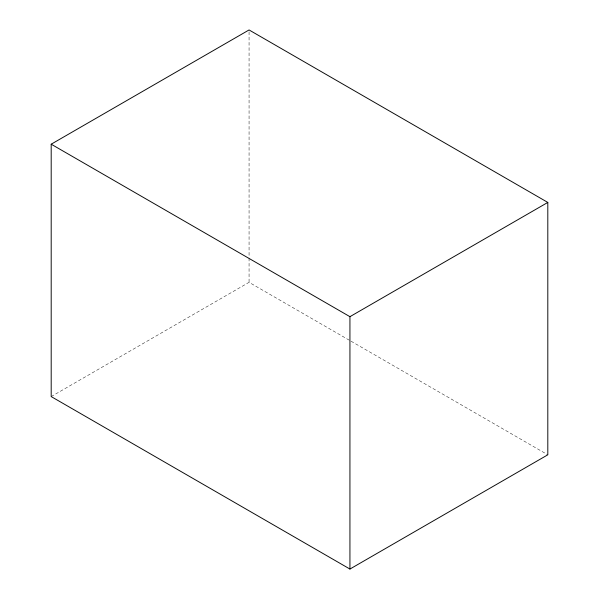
<?xml version="1.0" encoding="UTF-8"?>
<svg xmlns="http://www.w3.org/2000/svg" width="599" height="599" viewBox="0 0 599 599"><rect width="100%" height="100%" fill="white"/><g stroke="black" fill="none" stroke-linecap="round" stroke-linejoin="round"><path stroke-width="0.45" stroke-dasharray="3 2.25" d="M51.192 396.575L249.064 282.324L350.265 340.756M351.081 341.22L547.808 454.806M249.064 31.822L249.064 257.091M249.064 258.027L249.064 282.324"/><path stroke-width="0.9" d="M51.192 144.194L249.064 29.95L547.808 202.425L547.808 454.806L349.936 569.05L51.192 396.575L51.192 144.194L349.936 316.676L547.808 202.425M349.936 316.676L349.936 569.05"/></g></svg>
